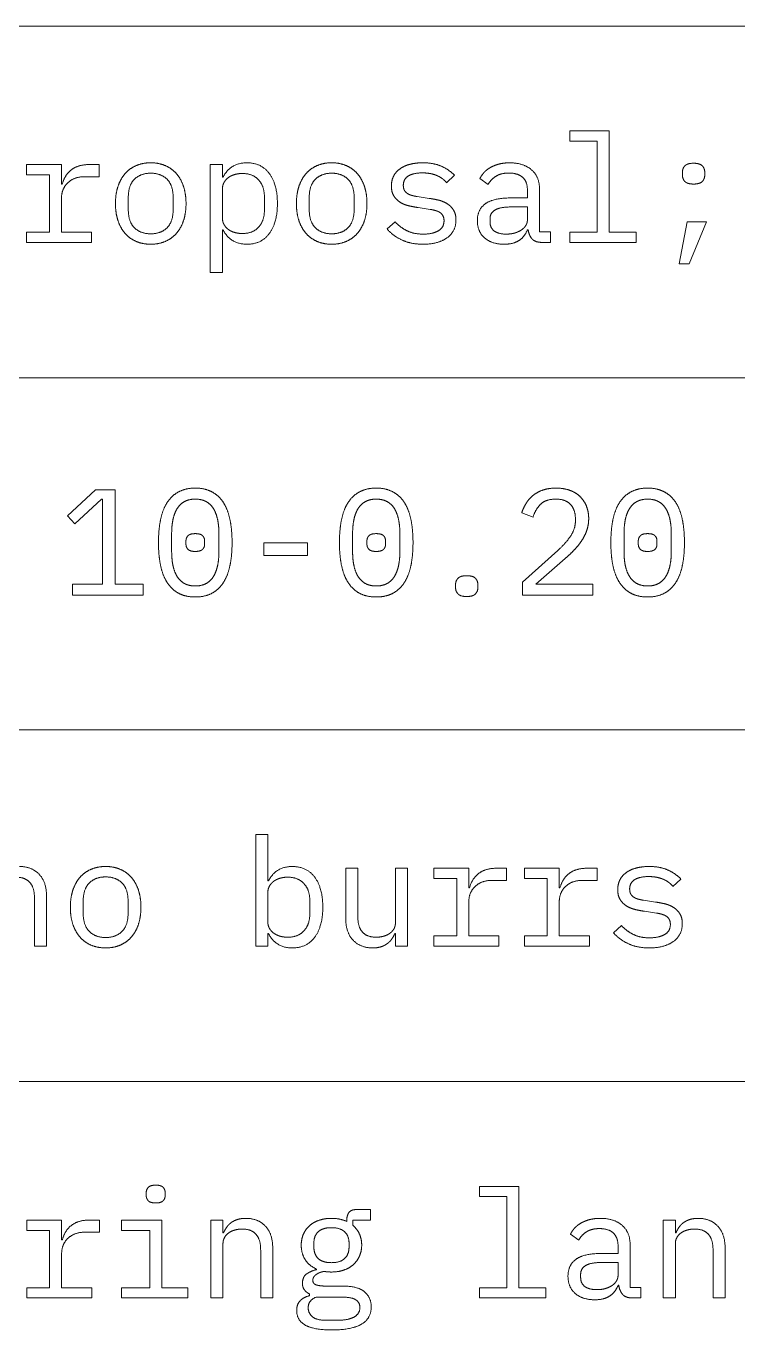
# Model space of a CAD drawing. Header units: millimetres. Extents: x 22 to 584, y 11 to 410.
# Drawn here: x 525.3 to 539.46, y 328.06 to 354 of the extents above; entities that cross this region are included whole.
import ezdxf

# ---------------------------------------------------------------- set-up
doc = ezdxf.new("R2010")
doc.units = ezdxf.units.MM
doc.layers.add('dims', color=7, linetype='Continuous', lineweight=5)

msp = doc.modelspace()

# ---------------------------------------------------------------- linework, layer by layer
at = {"layer": 'dims'}
for p, q in [((436.843, 354), (584, 354)), ((536.118, 351.916), (536.118, 351.712)), ((536.898, 351.916), (536.118, 351.916)), ((536.898, 349.9), (536.898, 351.916)), ((536.118, 351.712), (536.658, 351.712)), ((536.658, 351.712), (536.658, 349.9)), ((525.309, 351.244), (525.309, 351.04)), ((526.002, 351.244), (525.309, 351.244)), ((526.002, 350.854), (526.002, 351.244)), ((526.755, 351.244), (526.539, 351.244)), ((526.755, 351.004), (526.755, 351.244)), ((528.963, 351.244), (528.963, 349.096)), ((529.203, 351.244), (528.963, 351.244)), ((529.203, 350.992), (529.203, 351.244)), ((525.309, 351.04), (525.762, 351.04)), ((525.762, 351.04), (525.762, 349.9)), ((526.464, 351.004), (526.755, 351.004)), ((529.215, 350.992), (529.203, 350.992)), ((533.664, 350.884), (533.82, 351.031)), ((538.356, 351.091), (538.356, 351.037)), ((538.8, 351.037), (538.8, 351.091)), ((526.017, 350.854), (526.002, 350.854)), ((529.203, 350.191), (529.203, 350.749)), ((534.327, 350.968), (534.489, 350.848)), ((535.272, 350.734), (535.272, 350.581)), ((535.512, 349.906), (535.512, 350.758)), ((526.002, 349.9), (526.002, 350.569)), ((527.331, 350.359), (527.331, 350.581)), ((528.225, 350.581), (528.225, 350.359)), ((530.04, 350.602), (530.04, 350.338)), ((530.931, 350.359), (530.931, 350.581)), ((531.825, 350.581), (531.825, 350.359)), ((533.319, 350.572), (533.076, 350.608)), ((535.272, 350.581), (534.942, 350.581)), ((533.097, 350.389), (533.34, 350.353)), ((534.942, 350.401), (535.272, 350.401)), ((535.272, 350.401), (535.272, 350.146)), ((529.203, 349.948), (529.215, 349.948)), ((529.203, 349.096), (529.203, 349.948)), ((532.641, 350.104), (532.479, 349.963)), ((534.528, 350.104), (534.528, 350.167)), ((535.272, 349.948), (535.287, 349.948)), ((538.449, 350.104), (538.29, 349.273)), ((538.836, 350.104), (538.449, 350.104)), ((538.491, 349.273), (538.836, 350.104)), ((525.309, 349.9), (525.309, 349.696)), ((525.762, 349.9), (525.309, 349.9)), ((525.309, 349.696), (526.602, 349.696)), ((526.602, 349.9), (526.002, 349.9)), ((526.602, 349.696), (526.602, 349.9)), ((535.728, 349.906), (535.512, 349.906)), ((535.563, 349.696), (535.728, 349.696)), ((535.728, 349.696), (535.728, 349.906)), ((536.118, 349.9), (536.118, 349.696)), ((536.658, 349.9), (536.118, 349.9)), ((536.118, 349.696), (537.438, 349.696)), ((537.438, 349.9), (536.898, 349.9)), ((537.438, 349.696), (537.438, 349.9)), ((538.29, 349.273), (538.491, 349.273)), ((528.963, 349.096), (529.203, 349.096)), ((436.843, 347), (584, 347)), ((526.679, 344.772), (526.124, 344.253)), ((527.071, 344.772), (526.679, 344.772)), ((527.071, 342.897), (527.071, 344.772)), ((526.27, 344.094), (526.799, 344.586)), ((526.799, 344.586), (526.819, 344.586)), ((526.819, 344.586), (526.819, 342.897)), ((526.124, 344.253), (526.27, 344.094)), ((535.159, 344.316), (535.384, 344.232)), ((536.227, 344.193), (536.227, 344.157)), ((528.194, 343.554), (528.194, 343.896)), ((528.479, 343.758), (528.479, 343.692)), ((528.85, 343.692), (528.85, 343.758)), ((529.135, 343.896), (529.135, 343.554)), ((530.029, 343.716), (530.029, 343.464)), ((530.899, 343.716), (530.029, 343.716)), ((530.899, 343.464), (530.899, 343.716)), ((531.794, 343.554), (531.794, 343.896)), ((532.079, 343.758), (532.079, 343.692)), ((532.45, 343.692), (532.45, 343.758)), ((532.735, 343.896), (532.735, 343.554)), ((537.194, 343.554), (537.194, 343.896)), ((537.478, 343.758), (537.478, 343.692)), ((537.85, 343.692), (537.85, 343.758)), ((538.135, 343.896), (538.135, 343.554)), ((530.029, 343.464), (530.899, 343.464)), ((535.876, 343.566), (535.177, 342.936)), ((535.439, 342.897), (536.024, 343.407)), ((535.177, 342.936), (535.177, 342.678)), ((526.219, 342.897), (526.219, 342.678)), ((526.819, 342.897), (526.219, 342.897)), ((526.219, 342.678), (527.624, 342.678)), ((527.624, 342.897), (527.071, 342.897)), ((527.624, 342.678), (527.624, 342.897)), ((533.842, 342.885), (533.842, 342.831)), ((534.286, 342.831), (534.286, 342.885)), ((535.177, 342.678), (536.575, 342.678)), ((536.575, 342.897), (535.439, 342.897)), ((536.575, 342.678), (536.575, 342.897)), ((436.843, 340), (584, 340)), ((529.866, 337.916), (529.866, 335.696)), ((530.106, 337.916), (529.866, 337.916)), ((530.106, 336.992), (530.106, 337.916)), ((531.657, 337.244), (531.657, 336.251)), ((531.897, 337.244), (531.657, 337.244)), ((531.897, 336.293), (531.897, 337.244)), ((532.647, 337.244), (532.647, 336.17)), ((532.887, 337.244), (532.647, 337.244)), ((532.887, 335.696), (532.887, 337.244)), ((533.412, 337.244), (533.412, 337.04)), ((534.105, 337.244), (533.412, 337.244)), ((534.105, 336.854), (534.105, 337.244)), ((534.858, 337.244), (534.642, 337.244)), ((534.858, 337.004), (534.858, 337.244)), ((535.212, 337.244), (535.212, 337.04)), ((535.905, 337.244), (535.212, 337.244)), ((535.905, 336.854), (535.905, 337.244)), ((536.658, 337.244), (536.442, 337.244)), ((536.658, 337.004), (536.658, 337.244)), ((530.118, 336.992), (530.106, 336.992)), ((533.412, 337.04), (533.865, 337.04)), ((533.865, 337.04), (533.865, 335.9)), ((534.567, 337.004), (534.858, 337.004)), ((535.212, 337.04), (535.665, 337.04)), ((535.665, 337.04), (535.665, 335.9)), ((536.367, 337.004), (536.658, 337.004)), ((538.167, 336.884), (538.323, 337.031)), ((530.106, 336.191), (530.106, 336.749)), ((534.12, 336.854), (534.105, 336.854)), ((535.92, 336.854), (535.905, 336.854)), ((525.465, 336.647), (525.465, 335.696)), ((525.705, 335.696), (525.705, 336.689)), ((526.434, 336.359), (526.434, 336.581)), ((527.328, 336.581), (527.328, 336.359)), ((530.943, 336.602), (530.943, 336.338)), ((534.105, 335.9), (534.105, 336.569)), ((535.905, 335.9), (535.905, 336.569)), ((537.822, 336.572), (537.579, 336.608)), ((537.6, 336.389), (537.843, 336.353)), ((530.106, 335.948), (530.118, 335.948)), ((530.106, 335.696), (530.106, 335.948)), ((532.635, 335.948), (532.647, 335.948)), ((532.647, 335.948), (532.647, 335.696)), ((537.144, 336.104), (536.982, 335.963)), ((525.465, 335.696), (525.705, 335.696)), ((529.866, 335.696), (530.106, 335.696)), ((532.647, 335.696), (532.887, 335.696)), ((533.412, 335.9), (533.412, 335.696)), ((533.865, 335.9), (533.412, 335.9)), ((533.412, 335.696), (534.705, 335.696)), ((534.705, 335.9), (534.105, 335.9)), ((534.705, 335.696), (534.705, 335.9)), ((535.212, 335.9), (535.212, 335.696)), ((535.665, 335.9), (535.212, 335.9)), ((535.212, 335.696), (536.505, 335.696)), ((536.505, 335.9), (535.905, 335.9)), ((536.505, 335.696), (536.505, 335.9)), ((436.843, 333), (584, 333)), ((527.688, 330.787), (527.688, 330.739)), ((528.066, 330.739), (528.066, 330.787)), ((534.321, 330.916), (534.321, 330.712)), ((535.101, 330.916), (534.321, 330.916)), ((535.101, 328.9), (535.101, 330.916)), ((534.321, 330.712), (534.861, 330.712)), ((534.861, 330.712), (534.861, 328.9)), ((525.312, 330.244), (525.312, 330.04)), ((526.005, 330.244), (525.312, 330.244)), ((526.005, 329.854), (526.005, 330.244)), ((526.758, 330.244), (526.542, 330.244)), ((526.758, 330.004), (526.758, 330.244)), ((527.199, 330.244), (527.199, 330.04)), ((527.997, 330.244), (527.199, 330.244)), ((527.997, 328.9), (527.997, 330.244)), ((528.975, 330.244), (528.975, 328.696)), ((529.215, 330.244), (528.975, 330.244)), ((529.215, 329.992), (529.215, 330.244)), ((531.678, 330.244), (531.678, 330.217)), ((531.801, 330.244), (532.149, 330.244)), ((531.801, 330.139), (531.801, 330.244)), ((532.149, 330.454), (531.864, 330.454)), ((532.149, 330.244), (532.149, 330.454)), ((537.975, 330.244), (537.975, 328.696)), ((538.215, 330.244), (537.975, 330.244)), ((538.215, 329.992), (538.215, 330.244)), ((525.312, 330.04), (525.765, 330.04)), ((525.765, 330.04), (525.765, 328.9)), ((526.467, 330.004), (526.758, 330.004)), ((527.199, 330.04), (527.757, 330.04)), ((527.757, 330.04), (527.757, 328.9)), ((529.227, 329.992), (529.215, 329.992)), ((536.13, 329.968), (536.292, 329.848)), ((538.227, 329.992), (538.215, 329.992)), ((526.02, 329.854), (526.005, 329.854)), ((529.215, 328.696), (529.215, 329.77)), ((531.024, 329.704), (531.024, 329.791)), ((531.723, 329.791), (531.723, 329.704)), ((537.075, 329.734), (537.075, 329.581)), ((537.315, 328.906), (537.315, 329.758)), ((538.215, 328.696), (538.215, 329.77)), ((526.005, 328.9), (526.005, 329.569)), ((529.965, 329.647), (529.965, 328.696)), ((530.205, 328.696), (530.205, 329.689)), ((537.075, 329.581), (536.745, 329.581)), ((538.965, 329.647), (538.965, 328.696)), ((539.205, 328.696), (539.205, 329.689)), ((531.075, 329.272), (531.075, 329.26)), ((536.745, 329.401), (537.075, 329.401)), ((537.075, 329.401), (537.075, 329.146)), ((531.594, 328.933), (531.252, 328.933)), ((536.331, 329.104), (536.331, 329.167)), ((537.075, 328.948), (537.09, 328.948)), ((525.312, 328.9), (525.312, 328.696)), ((525.765, 328.9), (525.312, 328.9)), ((525.312, 328.696), (526.605, 328.696)), ((526.605, 328.9), (526.005, 328.9)), ((526.605, 328.696), (526.605, 328.9)), ((527.199, 328.9), (527.199, 328.696)), ((527.757, 328.9), (527.199, 328.9)), ((527.199, 328.696), (528.519, 328.696)), ((528.519, 328.9), (527.997, 328.9)), ((528.519, 328.696), (528.519, 328.9)), ((528.975, 328.696), (529.215, 328.696)), ((529.965, 328.696), (530.205, 328.696)), ((530.934, 328.777), (530.934, 328.741)), ((531.066, 328.711), (531.603, 328.711)), ((534.321, 328.9), (534.321, 328.696)), ((534.861, 328.9), (534.321, 328.9)), ((534.321, 328.696), (535.641, 328.696)), ((535.641, 328.9), (535.101, 328.9)), ((535.641, 328.696), (535.641, 328.9)), ((537.531, 328.906), (537.315, 328.906)), ((537.366, 328.696), (537.531, 328.696)), ((537.531, 328.696), (537.531, 328.906)), ((537.975, 328.696), (538.215, 328.696)), ((538.965, 328.696), (539.205, 328.696)), ((531.495, 328.252), (531.261, 328.252))]:
    msp.add_line(p, q, dxfattribs=at)
for points in [[(526.199, 351.14), (526.332, 351.244), (526.539, 351.244)], [(527.485, 351.223), (527.616, 351.28), (527.778, 351.28)], [(527.778, 351.28), (527.94, 351.28), (528.07, 351.223)], [(529.215, 350.992), (529.365, 351.28), (529.692, 351.28)], [(529.692, 351.28), (529.977, 351.28), (530.137, 351.067)], [(531.085, 351.223), (531.216, 351.28), (531.378, 351.28)], [(531.378, 351.28), (531.54, 351.28), (531.67, 351.223)], [(532.743, 351.164), (532.827, 351.223), (532.941, 351.251)], [(532.941, 351.251), (533.055, 351.28), (533.19, 351.28)], [(533.19, 351.28), (533.4, 351.28), (533.554, 351.214)], [(534.534, 351.185), (534.609, 351.229), (534.705, 351.254)], [(534.705, 351.254), (534.801, 351.28), (534.918, 351.28)], [(534.918, 351.28), (535.191, 351.28), (535.351, 351.142)], [(538.405, 351.22), (538.455, 351.271), (538.578, 351.271)], [(538.578, 351.271), (538.701, 351.271), (538.75, 351.22)], [(526.017, 350.854), (526.065, 351.037), (526.199, 351.14)], [(526.464, 351.004), (526.257, 351.004), (526.13, 350.884)], [(527.124, 350.803), (527.172, 350.953), (527.264, 351.059)], [(527.264, 351.059), (527.355, 351.166), (527.485, 351.223)], [(527.778, 351.073), (527.577, 351.073), (527.454, 350.953)], [(528.102, 350.953), (527.979, 351.073), (527.778, 351.073)], [(528.07, 351.223), (528.201, 351.166), (528.292, 351.059)], [(528.292, 351.059), (528.384, 350.953), (528.432, 350.803)], [(529.32, 350.984), (529.266, 350.944), (529.234, 350.885)], [(529.446, 351.046), (529.374, 351.025), (529.32, 350.984)], [(529.599, 351.067), (529.518, 351.067), (529.446, 351.046)], [(529.924, 350.939), (529.809, 351.067), (529.599, 351.067)], [(530.137, 351.067), (530.298, 350.854), (530.298, 350.47)], [(530.724, 350.803), (530.772, 350.953), (530.864, 351.059)], [(530.864, 351.059), (530.955, 351.166), (531.085, 351.223)], [(531.378, 351.073), (531.177, 351.073), (531.054, 350.953)], [(531.702, 350.953), (531.579, 351.073), (531.378, 351.073)], [(531.67, 351.223), (531.801, 351.166), (531.892, 351.059)], [(531.892, 351.059), (531.984, 350.953), (532.032, 350.803)], [(532.566, 350.818), (532.566, 350.935), (532.612, 351.02)], [(532.612, 351.02), (532.659, 351.106), (532.743, 351.164)], [(532.9, 351.016), (532.803, 350.953), (532.803, 350.833)], [(533.181, 351.079), (532.998, 351.079), (532.9, 351.016)], [(533.361, 351.061), (533.283, 351.079), (533.181, 351.079)], [(533.497, 351.014), (533.439, 351.043), (533.361, 351.061)], [(533.596, 350.951), (533.556, 350.986), (533.497, 351.014)], [(533.554, 351.214), (533.709, 351.148), (533.82, 351.031)], [(534.327, 350.968), (534.357, 351.028), (534.408, 351.085)], [(534.408, 351.085), (534.459, 351.142), (534.534, 351.185)], [(534.648, 351.014), (534.549, 350.953), (534.489, 350.848)], [(534.903, 351.076), (534.747, 351.076), (534.648, 351.014)], [(535.176, 350.99), (535.08, 351.076), (534.903, 351.076)], [(535.272, 350.734), (535.272, 350.905), (535.176, 350.99)], [(535.351, 351.142), (535.512, 351.004), (535.512, 350.758)], [(538.356, 351.091), (538.356, 351.169), (538.405, 351.22)], [(538.405, 350.908), (538.356, 350.959), (538.356, 351.037)], [(538.75, 351.22), (538.8, 351.169), (538.8, 351.091)], [(538.8, 351.037), (538.8, 350.959), (538.75, 350.908)], [(526.13, 350.884), (526.002, 350.764), (526.002, 350.569)], [(527.076, 350.47), (527.076, 350.653), (527.124, 350.803)], [(527.454, 350.953), (527.331, 350.833), (527.331, 350.581)], [(528.225, 350.581), (528.225, 350.833), (528.102, 350.953)], [(528.432, 350.803), (528.48, 350.653), (528.48, 350.47)], [(529.234, 350.885), (529.203, 350.827), (529.203, 350.749)], [(530.04, 350.602), (530.04, 350.812), (529.924, 350.939)], [(530.676, 350.47), (530.676, 350.653), (530.724, 350.803)], [(531.054, 350.953), (530.931, 350.833), (530.931, 350.581)], [(531.825, 350.581), (531.825, 350.833), (531.702, 350.953)], [(532.032, 350.803), (532.08, 350.653), (532.08, 350.47)], [(532.618, 350.614), (532.566, 350.692), (532.566, 350.818)], [(532.803, 350.833), (532.803, 350.773), (532.825, 350.732)], [(532.825, 350.732), (532.848, 350.692), (532.887, 350.668)], [(533.664, 350.884), (533.637, 350.917), (533.596, 350.951)], [(538.578, 350.857), (538.455, 350.857), (538.405, 350.908)], [(538.75, 350.908), (538.701, 350.857), (538.578, 350.857)], [(527.124, 350.135), (527.076, 350.284), (527.076, 350.47)], [(528.48, 350.47), (528.48, 350.284), (528.432, 350.135)], [(530.298, 350.47), (530.298, 350.086), (530.137, 349.873)], [(530.724, 350.135), (530.676, 350.284), (530.676, 350.47)], [(532.08, 350.47), (532.08, 350.284), (532.032, 350.135)], [(532.749, 350.489), (532.671, 350.536), (532.618, 350.614)], [(532.921, 350.422), (532.827, 350.443), (532.749, 350.489)], [(532.887, 350.668), (532.926, 350.644), (532.975, 350.63)], [(532.975, 350.63), (533.025, 350.617), (533.076, 350.608)], [(533.319, 350.572), (533.403, 350.56), (533.496, 350.539)], [(533.496, 350.539), (533.589, 350.518), (533.667, 350.471)], [(533.667, 350.471), (533.745, 350.425), (533.797, 350.347)], [(534.276, 350.131), (534.276, 350.347), (534.433, 350.464)], [(534.433, 350.464), (534.591, 350.581), (534.942, 350.581)], [(527.331, 350.359), (527.331, 350.107), (527.454, 349.987)], [(528.102, 349.987), (528.225, 350.107), (528.225, 350.359)], [(529.203, 350.191), (529.203, 350.113), (529.234, 350.054)], [(529.924, 350), (530.04, 350.128), (530.04, 350.338)], [(530.931, 350.359), (530.931, 350.107), (531.054, 349.987)], [(531.702, 349.987), (531.825, 350.107), (531.825, 350.359)], [(533.097, 350.389), (533.016, 350.401), (532.921, 350.422)], [(533.442, 350.33), (533.394, 350.344), (533.34, 350.353)], [(533.529, 350.293), (533.49, 350.317), (533.442, 350.33)], [(533.59, 350.228), (533.568, 350.269), (533.529, 350.293)], [(533.613, 350.128), (533.613, 350.188), (533.59, 350.228)], [(533.797, 350.347), (533.85, 350.269), (533.85, 350.143)], [(534.627, 350.341), (534.528, 350.281), (534.528, 350.167)], [(534.942, 350.401), (534.726, 350.401), (534.627, 350.341)], [(527.264, 349.88), (527.172, 349.987), (527.124, 350.135)], [(527.454, 349.987), (527.577, 349.867), (527.778, 349.867)], [(527.778, 349.867), (527.979, 349.867), (528.102, 349.987)], [(528.432, 350.135), (528.384, 349.987), (528.292, 349.88)], [(529.692, 349.66), (529.365, 349.66), (529.215, 349.948)], [(529.234, 350.054), (529.266, 349.996), (529.32, 349.955)], [(529.32, 349.955), (529.374, 349.915), (529.446, 349.894)], [(529.599, 349.873), (529.809, 349.873), (529.924, 350)], [(530.864, 349.88), (530.772, 349.987), (530.724, 350.135)], [(531.054, 349.987), (531.177, 349.867), (531.378, 349.867)], [(531.378, 349.867), (531.579, 349.867), (531.702, 349.987)], [(532.032, 350.135), (531.984, 349.987), (531.892, 349.88)], [(532.777, 349.743), (532.602, 349.825), (532.479, 349.963)], [(532.641, 350.104), (532.752, 349.987), (532.884, 349.924)], [(533.497, 349.925), (533.613, 349.99), (533.613, 350.128)], [(533.85, 350.143), (533.85, 349.912), (533.671, 349.786)], [(534.42, 349.786), (534.276, 349.912), (534.276, 350.131)], [(534.528, 350.104), (534.528, 349.984), (534.613, 349.922)], [(535.019, 349.883), (535.095, 349.906), (535.152, 349.943)], [(535.272, 349.948), (535.221, 349.813), (535.108, 349.736)], [(535.152, 349.943), (535.209, 349.981), (535.24, 350.033)], [(535.24, 350.033), (535.272, 350.086), (535.272, 350.146)], [(535.362, 349.768), (535.302, 349.84), (535.287, 349.948)], [(527.485, 349.717), (527.355, 349.774), (527.264, 349.88)], [(527.778, 349.66), (527.616, 349.66), (527.485, 349.717)], [(528.07, 349.717), (527.94, 349.66), (527.778, 349.66)], [(528.292, 349.88), (528.201, 349.774), (528.07, 349.717)], [(529.446, 349.894), (529.518, 349.873), (529.599, 349.873)], [(530.137, 349.873), (529.977, 349.66), (529.692, 349.66)], [(531.085, 349.717), (530.955, 349.774), (530.864, 349.88)], [(531.378, 349.66), (531.216, 349.66), (531.085, 349.717)], [(531.67, 349.717), (531.54, 349.66), (531.378, 349.66)], [(531.892, 349.88), (531.801, 349.774), (531.67, 349.717)], [(533.196, 349.66), (532.953, 349.66), (532.777, 349.743)], [(532.884, 349.924), (533.016, 349.861), (533.202, 349.861)], [(533.671, 349.786), (533.493, 349.66), (533.196, 349.66)], [(533.202, 349.861), (533.382, 349.861), (533.497, 349.925)], [(534.807, 349.66), (534.564, 349.66), (534.42, 349.786)], [(534.613, 349.922), (534.699, 349.861), (534.849, 349.861)], [(535.108, 349.736), (534.996, 349.66), (534.807, 349.66)], [(534.849, 349.861), (534.942, 349.861), (535.019, 349.883)], [(535.563, 349.696), (535.422, 349.696), (535.362, 349.768)], [(528.334, 344.734), (528.472, 344.808), (528.664, 344.808)], [(528.664, 344.808), (528.856, 344.808), (528.994, 344.734)], [(531.934, 344.734), (532.072, 344.808), (532.264, 344.808)], [(532.264, 344.808), (532.456, 344.808), (532.594, 344.734)], [(535.375, 344.655), (535.456, 344.724), (535.572, 344.766)], [(535.572, 344.766), (535.687, 344.808), (535.84, 344.808)], [(535.84, 344.808), (535.996, 344.808), (536.118, 344.763)], [(536.118, 344.763), (536.239, 344.718), (536.322, 344.637)], [(537.334, 344.734), (537.472, 344.808), (537.664, 344.808)], [(537.664, 344.808), (537.856, 344.808), (537.994, 344.734)], [(527.974, 344.183), (528.016, 344.385), (528.106, 344.523)], [(528.106, 344.523), (528.196, 344.661), (528.334, 344.734)], [(528.449, 344.539), (528.359, 344.49), (528.303, 344.4)], [(528.664, 344.589), (528.539, 344.589), (528.449, 344.539)], [(528.88, 344.539), (528.79, 344.589), (528.664, 344.589)], [(529.026, 344.4), (528.97, 344.49), (528.88, 344.539)], [(528.994, 344.734), (529.132, 344.661), (529.222, 344.523)], [(529.222, 344.523), (529.312, 344.385), (529.354, 344.183)], [(531.574, 344.183), (531.616, 344.385), (531.706, 344.523)], [(531.706, 344.523), (531.796, 344.661), (531.934, 344.734)], [(532.049, 344.539), (531.959, 344.49), (531.903, 344.4)], [(532.264, 344.589), (532.139, 344.589), (532.049, 344.539)], [(532.48, 344.539), (532.39, 344.589), (532.264, 344.589)], [(532.626, 344.4), (532.57, 344.49), (532.48, 344.539)], [(532.594, 344.734), (532.732, 344.661), (532.822, 344.523)], [(532.822, 344.523), (532.912, 344.385), (532.954, 344.183)], [(535.159, 344.316), (535.189, 344.409), (535.242, 344.497)], [(535.242, 344.497), (535.294, 344.586), (535.375, 344.655)], [(535.539, 344.491), (535.435, 344.394), (535.384, 344.232)], [(535.834, 344.589), (535.642, 344.589), (535.539, 344.491)], [(536.128, 344.485), (536.029, 344.589), (535.834, 344.589)], [(536.227, 344.193), (536.227, 344.382), (536.128, 344.485)], [(536.322, 344.637), (536.404, 344.556), (536.448, 344.445)], [(536.974, 344.183), (537.016, 344.385), (537.106, 344.523)], [(537.106, 344.523), (537.196, 344.661), (537.334, 344.734)], [(537.449, 344.539), (537.359, 344.49), (537.303, 344.4)], [(537.664, 344.589), (537.539, 344.589), (537.449, 344.539)], [(537.88, 344.539), (537.79, 344.589), (537.664, 344.589)], [(538.026, 344.4), (537.97, 344.49), (537.88, 344.539)], [(537.994, 344.734), (538.132, 344.661), (538.222, 344.523)], [(538.222, 344.523), (538.312, 344.385), (538.354, 344.183)], [(528.303, 344.4), (528.247, 344.31), (528.22, 344.181)], [(529.108, 344.181), (529.081, 344.31), (529.026, 344.4)], [(531.903, 344.4), (531.847, 344.31), (531.82, 344.181)], [(532.708, 344.181), (532.681, 344.31), (532.626, 344.4)], [(536.448, 344.445), (536.491, 344.334), (536.491, 344.202)], [(537.303, 344.4), (537.247, 344.31), (537.22, 344.181)], [(538.108, 344.181), (538.081, 344.31), (538.026, 344.4)], [(527.932, 343.725), (527.932, 343.98), (527.974, 344.183)], [(528.22, 344.181), (528.194, 344.052), (528.194, 343.896)], [(529.135, 343.896), (529.135, 344.052), (529.108, 344.181)], [(529.354, 344.183), (529.396, 343.98), (529.396, 343.725)], [(531.532, 343.725), (531.532, 343.98), (531.574, 344.183)], [(531.82, 344.181), (531.794, 344.052), (531.794, 343.896)], [(532.735, 343.896), (532.735, 344.052), (532.708, 344.181)], [(532.954, 344.183), (532.996, 343.98), (532.996, 343.725)], [(536.128, 343.849), (536.227, 343.995), (536.227, 344.157)], [(536.457, 343.977), (536.422, 343.872), (536.361, 343.776)], [(536.491, 344.202), (536.491, 344.082), (536.457, 343.977)], [(536.932, 343.725), (536.932, 343.98), (536.974, 344.183)], [(537.22, 344.181), (537.194, 344.052), (537.194, 343.896)], [(538.135, 343.896), (538.135, 344.052), (538.108, 344.181)], [(538.354, 344.183), (538.396, 343.98), (538.396, 343.725)], [(527.974, 343.266), (527.932, 343.467), (527.932, 343.725)], [(528.479, 343.758), (528.479, 343.818), (528.519, 343.86)], [(528.519, 343.86), (528.559, 343.902), (528.664, 343.902)], [(528.664, 343.902), (528.769, 343.902), (528.81, 343.86)], [(528.81, 343.86), (528.85, 343.818), (528.85, 343.758)], [(529.396, 343.725), (529.396, 343.467), (529.354, 343.266)], [(531.574, 343.266), (531.532, 343.467), (531.532, 343.725)], [(532.079, 343.758), (532.079, 343.818), (532.119, 343.86)], [(532.119, 343.86), (532.159, 343.902), (532.264, 343.902)], [(532.264, 343.902), (532.369, 343.902), (532.41, 343.86)], [(532.41, 343.86), (532.45, 343.818), (532.45, 343.758)], [(532.996, 343.725), (532.996, 343.467), (532.954, 343.266)], [(535.876, 343.566), (536.029, 343.704), (536.128, 343.849)], [(536.361, 343.776), (536.299, 343.68), (536.214, 343.589)], [(536.974, 343.266), (536.932, 343.467), (536.932, 343.725)], [(537.478, 343.758), (537.478, 343.818), (537.519, 343.86)], [(537.519, 343.86), (537.559, 343.902), (537.664, 343.902)], [(537.664, 343.902), (537.769, 343.902), (537.81, 343.86)], [(537.81, 343.86), (537.85, 343.818), (537.85, 343.758)], [(538.396, 343.725), (538.396, 343.467), (538.354, 343.266)], [(528.194, 343.554), (528.194, 343.395), (528.22, 343.268)], [(528.519, 343.59), (528.479, 343.632), (528.479, 343.692)], [(528.664, 343.548), (528.559, 343.548), (528.519, 343.59)], [(528.81, 343.59), (528.769, 343.548), (528.664, 343.548)], [(528.85, 343.692), (528.85, 343.632), (528.81, 343.59)], [(529.108, 343.268), (529.135, 343.395), (529.135, 343.554)], [(531.794, 343.554), (531.794, 343.395), (531.82, 343.268)], [(532.119, 343.59), (532.079, 343.632), (532.079, 343.692)], [(532.264, 343.548), (532.159, 343.548), (532.119, 343.59)], [(532.41, 343.59), (532.369, 343.548), (532.264, 343.548)], [(532.45, 343.692), (532.45, 343.632), (532.41, 343.59)], [(532.708, 343.268), (532.735, 343.395), (532.735, 343.554)], [(536.214, 343.589), (536.128, 343.497), (536.024, 343.407)], [(537.194, 343.554), (537.194, 343.395), (537.22, 343.268)], [(537.519, 343.59), (537.478, 343.632), (537.478, 343.692)], [(537.664, 343.548), (537.559, 343.548), (537.519, 343.59)], [(537.81, 343.59), (537.769, 343.548), (537.664, 343.548)], [(537.85, 343.692), (537.85, 343.632), (537.81, 343.59)], [(538.108, 343.268), (538.135, 343.395), (538.135, 343.554)], [(528.106, 342.927), (528.016, 343.065), (527.974, 343.266)], [(528.22, 343.268), (528.247, 343.14), (528.303, 343.05)], [(529.026, 343.05), (529.081, 343.14), (529.108, 343.268)], [(529.354, 343.266), (529.312, 343.065), (529.222, 342.927)], [(531.706, 342.927), (531.616, 343.065), (531.574, 343.266)], [(531.82, 343.268), (531.847, 343.14), (531.903, 343.05)], [(532.626, 343.05), (532.681, 343.14), (532.708, 343.268)], [(532.954, 343.266), (532.912, 343.065), (532.822, 342.927)], [(537.106, 342.927), (537.016, 343.065), (536.974, 343.266)], [(537.22, 343.268), (537.247, 343.14), (537.303, 343.05)], [(538.026, 343.05), (538.081, 343.14), (538.108, 343.268)], [(538.354, 343.266), (538.312, 343.065), (538.222, 342.927)], [(528.334, 342.715), (528.196, 342.789), (528.106, 342.927)], [(528.303, 343.05), (528.359, 342.96), (528.449, 342.91)], [(528.88, 342.91), (528.97, 342.96), (529.026, 343.05)], [(529.222, 342.927), (529.132, 342.789), (528.994, 342.715)], [(531.934, 342.715), (531.796, 342.789), (531.706, 342.927)], [(531.903, 343.05), (531.959, 342.96), (532.049, 342.91)], [(532.48, 342.91), (532.57, 342.96), (532.626, 343.05)], [(532.822, 342.927), (532.732, 342.789), (532.594, 342.715)], [(533.842, 342.885), (533.842, 342.963), (533.892, 343.014)], [(533.892, 343.014), (533.941, 343.065), (534.064, 343.065)], [(534.064, 343.065), (534.187, 343.065), (534.237, 343.014)], [(534.237, 343.014), (534.286, 342.963), (534.286, 342.885)], [(537.334, 342.715), (537.196, 342.789), (537.106, 342.927)], [(537.303, 343.05), (537.359, 342.96), (537.449, 342.91)], [(537.88, 342.91), (537.97, 342.96), (538.026, 343.05)], [(538.222, 342.927), (538.132, 342.789), (537.994, 342.715)], [(528.664, 342.642), (528.472, 342.642), (528.334, 342.715)], [(528.449, 342.91), (528.539, 342.861), (528.664, 342.861)], [(528.664, 342.861), (528.79, 342.861), (528.88, 342.91)], [(528.994, 342.715), (528.856, 342.642), (528.664, 342.642)], [(532.264, 342.642), (532.072, 342.642), (531.934, 342.715)], [(532.049, 342.91), (532.139, 342.861), (532.264, 342.861)], [(532.264, 342.861), (532.39, 342.861), (532.48, 342.91)], [(532.594, 342.715), (532.456, 342.642), (532.264, 342.642)], [(533.892, 342.702), (533.842, 342.753), (533.842, 342.831)], [(534.064, 342.651), (533.941, 342.651), (533.892, 342.702)], [(534.237, 342.702), (534.187, 342.651), (534.064, 342.651)], [(534.286, 342.831), (534.286, 342.753), (534.237, 342.702)], [(537.664, 342.642), (537.472, 342.642), (537.334, 342.715)], [(537.449, 342.91), (537.539, 342.861), (537.664, 342.861)], [(537.664, 342.861), (537.79, 342.861), (537.88, 342.91)], [(537.994, 342.715), (537.856, 342.642), (537.664, 342.642)], [(525.168, 337.28), (525.411, 337.28), (525.558, 337.125)], [(526.366, 337.059), (526.458, 337.166), (526.588, 337.223)], [(526.588, 337.223), (526.719, 337.28), (526.881, 337.28)], [(526.881, 337.28), (527.043, 337.28), (527.173, 337.223)], [(527.173, 337.223), (527.304, 337.166), (527.395, 337.059)], [(530.118, 336.992), (530.268, 337.28), (530.595, 337.28)], [(530.595, 337.28), (530.88, 337.28), (531.04, 337.067)], [(534.301, 337.14), (534.435, 337.244), (534.642, 337.244)], [(536.101, 337.14), (536.235, 337.244), (536.442, 337.244)], [(537.246, 337.164), (537.33, 337.223), (537.444, 337.251)], [(537.444, 337.251), (537.558, 337.28), (537.693, 337.28)], [(537.693, 337.28), (537.903, 337.28), (538.057, 337.214)], [(525.372, 336.963), (525.279, 337.067), (525.099, 337.067)], [(525.465, 336.647), (525.465, 336.86), (525.372, 336.963)], [(525.558, 337.125), (525.705, 336.971), (525.705, 336.689)], [(526.227, 336.803), (526.275, 336.953), (526.366, 337.059)], [(526.881, 337.073), (526.68, 337.073), (526.557, 336.953)], [(527.205, 336.953), (527.082, 337.073), (526.881, 337.073)], [(527.395, 337.059), (527.487, 336.953), (527.535, 336.803)], [(530.223, 336.984), (530.169, 336.944), (530.137, 336.885)], [(530.349, 337.046), (530.277, 337.025), (530.223, 336.984)], [(530.502, 337.067), (530.421, 337.067), (530.349, 337.046)], [(530.827, 336.939), (530.712, 337.067), (530.502, 337.067)], [(531.04, 337.067), (531.201, 336.854), (531.201, 336.47)], [(534.12, 336.854), (534.168, 337.037), (534.301, 337.14)], [(534.567, 337.004), (534.36, 337.004), (534.232, 336.884)], [(535.92, 336.854), (535.968, 337.037), (536.101, 337.14)], [(536.367, 337.004), (536.16, 337.004), (536.032, 336.884)], [(537.069, 336.818), (537.069, 336.935), (537.115, 337.02)], [(537.115, 337.02), (537.162, 337.106), (537.246, 337.164)], [(537.403, 337.016), (537.306, 336.953), (537.306, 336.833)], [(537.684, 337.079), (537.501, 337.079), (537.403, 337.016)], [(537.864, 337.061), (537.786, 337.079), (537.684, 337.079)], [(538, 337.014), (537.942, 337.043), (537.864, 337.061)], [(538.099, 336.951), (538.059, 336.986), (538, 337.014)], [(538.057, 337.214), (538.212, 337.148), (538.323, 337.031)], [(526.179, 336.47), (526.179, 336.653), (526.227, 336.803)], [(526.557, 336.953), (526.434, 336.833), (526.434, 336.581)], [(527.328, 336.581), (527.328, 336.833), (527.205, 336.953)], [(527.535, 336.803), (527.583, 336.653), (527.583, 336.47)], [(530.137, 336.885), (530.106, 336.827), (530.106, 336.749)], [(530.943, 336.602), (530.943, 336.812), (530.827, 336.939)], [(534.232, 336.884), (534.105, 336.764), (534.105, 336.569)], [(536.032, 336.884), (535.905, 336.764), (535.905, 336.569)], [(537.121, 336.614), (537.069, 336.692), (537.069, 336.818)], [(537.306, 336.833), (537.306, 336.773), (537.328, 336.732)], [(537.328, 336.732), (537.351, 336.692), (537.39, 336.668)], [(538.167, 336.884), (538.14, 336.917), (538.099, 336.951)], [(526.227, 336.135), (526.179, 336.284), (526.179, 336.47)], [(527.583, 336.47), (527.583, 336.284), (527.535, 336.135)], [(531.201, 336.47), (531.201, 336.086), (531.04, 335.873)], [(537.252, 336.489), (537.174, 336.536), (537.121, 336.614)], [(537.424, 336.422), (537.33, 336.443), (537.252, 336.489)], [(537.39, 336.668), (537.429, 336.644), (537.478, 336.63)], [(537.478, 336.63), (537.528, 336.617), (537.579, 336.608)], [(537.822, 336.572), (537.906, 336.56), (537.999, 336.539)], [(537.999, 336.539), (538.092, 336.518), (538.17, 336.471)], [(538.17, 336.471), (538.248, 336.425), (538.3, 336.347)], [(526.434, 336.359), (526.434, 336.107), (526.557, 335.987)], [(527.205, 335.987), (527.328, 336.107), (527.328, 336.359)], [(530.106, 336.191), (530.106, 336.113), (530.137, 336.054)], [(530.827, 336), (530.943, 336.128), (530.943, 336.338)], [(531.804, 335.814), (531.657, 335.969), (531.657, 336.251)], [(531.897, 336.293), (531.897, 336.08), (531.99, 335.976)], [(537.6, 336.389), (537.519, 336.401), (537.424, 336.422)], [(537.945, 336.33), (537.897, 336.344), (537.843, 336.353)], [(538.032, 336.293), (537.993, 336.317), (537.945, 336.33)], [(538.093, 336.228), (538.071, 336.269), (538.032, 336.293)], [(538.116, 336.128), (538.116, 336.188), (538.093, 336.228)], [(538.3, 336.347), (538.353, 336.269), (538.353, 336.143)], [(526.366, 335.88), (526.275, 335.987), (526.227, 336.135)], [(526.557, 335.987), (526.68, 335.867), (526.881, 335.867)], [(526.881, 335.867), (527.082, 335.867), (527.205, 335.987)], [(527.535, 336.135), (527.487, 335.987), (527.395, 335.88)], [(530.595, 335.66), (530.268, 335.66), (530.118, 335.948)], [(530.137, 336.054), (530.169, 335.996), (530.223, 335.955)], [(530.223, 335.955), (530.277, 335.915), (530.349, 335.894)], [(530.502, 335.873), (530.712, 335.873), (530.827, 336)], [(531.99, 335.976), (532.083, 335.873), (532.263, 335.873)], [(532.404, 335.891), (532.473, 335.909), (532.527, 335.945)], [(532.527, 335.945), (532.581, 335.981), (532.614, 336.036)], [(532.635, 335.948), (532.611, 335.891), (532.575, 335.838)], [(532.614, 336.036), (532.647, 336.092), (532.647, 336.17)], [(537.28, 335.743), (537.105, 335.825), (536.982, 335.963)], [(537.144, 336.104), (537.255, 335.987), (537.387, 335.924)], [(537.387, 335.924), (537.519, 335.861), (537.705, 335.861)], [(537.705, 335.861), (537.885, 335.861), (538, 335.925)], [(538, 335.925), (538.116, 335.99), (538.116, 336.128)], [(538.353, 336.143), (538.353, 335.912), (538.174, 335.786)], [(526.588, 335.717), (526.458, 335.774), (526.366, 335.88)], [(526.881, 335.66), (526.719, 335.66), (526.588, 335.717)], [(527.173, 335.717), (527.043, 335.66), (526.881, 335.66)], [(527.395, 335.88), (527.304, 335.774), (527.173, 335.717)], [(530.349, 335.894), (530.421, 335.873), (530.502, 335.873)], [(531.04, 335.873), (530.88, 335.66), (530.595, 335.66)], [(532.194, 335.66), (531.951, 335.66), (531.804, 335.814)], [(532.362, 335.684), (532.29, 335.66), (532.194, 335.66)], [(532.263, 335.873), (532.335, 335.873), (532.404, 335.891)], [(532.486, 335.747), (532.434, 335.708), (532.362, 335.684)], [(532.575, 335.838), (532.539, 335.786), (532.486, 335.747)], [(537.699, 335.66), (537.456, 335.66), (537.28, 335.743)], [(538.174, 335.786), (537.996, 335.66), (537.699, 335.66)], [(527.688, 330.787), (527.688, 330.853), (527.73, 330.896)], [(527.73, 330.629), (527.688, 330.673), (527.688, 330.739)], [(527.73, 330.896), (527.772, 330.94), (527.877, 330.94)], [(527.877, 330.94), (527.982, 330.94), (528.024, 330.896)], [(528.024, 330.896), (528.066, 330.853), (528.066, 330.787)], [(528.066, 330.739), (528.066, 330.673), (528.024, 330.629)], [(527.877, 330.586), (527.772, 330.586), (527.73, 330.629)], [(528.024, 330.629), (527.982, 330.586), (527.877, 330.586)], [(526.201, 330.14), (526.335, 330.244), (526.542, 330.244)], [(529.375, 330.193), (529.428, 330.232), (529.5, 330.256)], [(529.5, 330.256), (529.572, 330.28), (529.668, 330.28)], [(529.668, 330.28), (529.911, 330.28), (530.058, 330.125)], [(530.935, 330.131), (531.015, 330.202), (531.126, 330.241)], [(531.126, 330.241), (531.237, 330.28), (531.372, 330.28)], [(531.372, 330.28), (531.546, 330.28), (531.678, 330.217)], [(531.678, 330.244), (531.678, 330.334), (531.72, 330.394)], [(531.72, 330.394), (531.762, 330.454), (531.864, 330.454)], [(536.337, 330.185), (536.412, 330.229), (536.508, 330.254)], [(536.508, 330.254), (536.604, 330.28), (536.721, 330.28)], [(536.721, 330.28), (536.994, 330.28), (537.154, 330.142)], [(538.375, 330.193), (538.428, 330.232), (538.5, 330.256)], [(538.5, 330.256), (538.572, 330.28), (538.668, 330.28)], [(538.668, 330.28), (538.911, 330.28), (539.058, 330.125)], [(526.02, 329.854), (526.068, 330.037), (526.201, 330.14)], [(526.467, 330.004), (526.26, 330.004), (526.132, 329.884)], [(529.227, 329.992), (529.251, 330.049), (529.287, 330.101)], [(529.335, 329.995), (529.281, 329.959), (529.248, 329.902)], [(529.287, 330.101), (529.323, 330.154), (529.375, 330.193)], [(529.458, 330.049), (529.389, 330.031), (529.335, 329.995)], [(529.599, 330.067), (529.527, 330.067), (529.458, 330.049)], [(529.872, 329.963), (529.779, 330.067), (529.599, 330.067)], [(529.965, 329.647), (529.965, 329.86), (529.872, 329.963)], [(530.058, 330.125), (530.205, 329.971), (530.205, 329.689)], [(530.772, 329.746), (530.772, 329.863), (530.814, 329.962)], [(530.814, 329.962), (530.856, 330.061), (530.935, 330.131)], [(531.108, 330.011), (531.024, 329.929), (531.024, 329.791)], [(531.372, 330.094), (531.192, 330.094), (531.108, 330.011)], [(531.637, 330.011), (531.552, 330.094), (531.372, 330.094)], [(531.723, 329.791), (531.723, 329.929), (531.637, 330.011)], [(531.801, 330.139), (531.885, 330.067), (531.93, 329.968)], [(531.93, 329.968), (531.975, 329.869), (531.975, 329.746)], [(536.13, 329.968), (536.16, 330.028), (536.211, 330.085)], [(536.211, 330.085), (536.262, 330.142), (536.337, 330.185)], [(536.451, 330.014), (536.352, 329.953), (536.292, 329.848)], [(536.706, 330.076), (536.55, 330.076), (536.451, 330.014)], [(536.979, 329.99), (536.883, 330.076), (536.706, 330.076)], [(537.075, 329.734), (537.075, 329.905), (536.979, 329.99)], [(537.154, 330.142), (537.315, 330.004), (537.315, 329.758)], [(538.227, 329.992), (538.251, 330.049), (538.287, 330.101)], [(538.335, 329.995), (538.281, 329.959), (538.248, 329.902)], [(538.287, 330.101), (538.323, 330.154), (538.375, 330.193)], [(538.458, 330.049), (538.389, 330.031), (538.335, 329.995)], [(538.599, 330.067), (538.527, 330.067), (538.458, 330.049)], [(538.872, 329.963), (538.779, 330.067), (538.599, 330.067)], [(538.965, 329.647), (538.965, 329.86), (538.872, 329.963)], [(539.058, 330.125), (539.205, 329.971), (539.205, 329.689)], [(526.132, 329.884), (526.005, 329.764), (526.005, 329.569)], [(529.248, 329.902), (529.215, 329.845), (529.215, 329.77)], [(530.851, 329.458), (530.772, 329.581), (530.772, 329.746)], [(531.024, 329.704), (531.024, 329.566), (531.108, 329.482)], [(531.637, 329.482), (531.723, 329.566), (531.723, 329.704)], [(531.975, 329.746), (531.975, 329.629), (531.931, 329.53)], [(538.248, 329.902), (538.215, 329.845), (538.215, 329.77)], [(531.075, 329.272), (530.931, 329.335), (530.851, 329.458)], [(531.108, 329.482), (531.192, 329.398), (531.372, 329.398)], [(531.372, 329.398), (531.552, 329.398), (531.637, 329.482)], [(531.931, 329.53), (531.888, 329.431), (531.81, 329.36)], [(536.079, 329.131), (536.079, 329.347), (536.236, 329.464)], [(536.236, 329.464), (536.394, 329.581), (536.745, 329.581)], [(530.875, 329.17), (530.955, 329.23), (531.075, 329.26)], [(531.15, 329.204), (531.111, 329.191), (531.078, 329.168)], [(531.225, 329.224), (531.189, 329.218), (531.15, 329.204)], [(531.297, 329.215), (531.261, 329.218), (531.225, 329.224)], [(531.372, 329.212), (531.333, 329.212), (531.297, 329.215)], [(531.619, 329.251), (531.507, 329.212), (531.372, 329.212)], [(531.81, 329.36), (531.732, 329.29), (531.619, 329.251)], [(536.43, 329.341), (536.331, 329.281), (536.331, 329.167)], [(536.745, 329.401), (536.529, 329.401), (536.43, 329.341)], [(530.796, 328.99), (530.796, 329.11), (530.875, 329.17)], [(530.832, 328.861), (530.796, 328.912), (530.796, 328.99)], [(531.024, 329.116), (531.003, 329.086), (531.003, 329.047)], [(531.003, 329.047), (531.003, 328.978), (531.072, 328.955)], [(531.078, 329.168), (531.045, 329.146), (531.024, 329.116)], [(531.072, 328.955), (531.141, 328.933), (531.252, 328.933)], [(531.594, 328.933), (531.894, 328.933), (532.029, 328.82)], [(536.223, 328.786), (536.079, 328.912), (536.079, 329.131)], [(536.331, 329.104), (536.331, 328.984), (536.416, 328.922)], [(536.416, 328.922), (536.502, 328.861), (536.652, 328.861)], [(536.821, 328.883), (536.898, 328.906), (536.955, 328.943)], [(537.075, 328.948), (537.024, 328.813), (536.911, 328.736)], [(536.955, 328.943), (537.012, 328.981), (537.043, 329.033)], [(537.043, 329.033), (537.075, 329.086), (537.075, 329.146)], [(537.165, 328.768), (537.105, 328.84), (537.09, 328.948)], [(530.748, 328.639), (530.814, 328.708), (530.934, 328.741)], [(530.934, 328.777), (530.868, 328.81), (530.832, 328.861)], [(531.066, 328.711), (530.91, 328.648), (530.91, 328.501)], [(531.864, 328.655), (531.789, 328.711), (531.603, 328.711)], [(532.029, 328.82), (532.164, 328.708), (532.164, 328.519)], [(536.61, 328.66), (536.367, 328.66), (536.223, 328.786)], [(536.911, 328.736), (536.799, 328.66), (536.61, 328.66)], [(536.652, 328.861), (536.745, 328.861), (536.821, 328.883)], [(537.366, 328.696), (537.225, 328.696), (537.165, 328.768)], [(530.682, 328.444), (530.682, 328.57), (530.748, 328.639)], [(530.845, 328.159), (530.682, 328.258), (530.682, 328.444)], [(530.91, 328.501), (530.91, 328.399), (530.991, 328.325)], [(531.822, 328.316), (531.939, 328.381), (531.939, 328.507)], [(531.939, 328.507), (531.939, 328.6), (531.864, 328.655)], [(532.164, 328.519), (532.164, 328.285), (531.969, 328.173)], [(531.384, 328.06), (531.009, 328.06), (530.845, 328.159)], [(530.991, 328.325), (531.072, 328.252), (531.261, 328.252)], [(531.969, 328.173), (531.774, 328.06), (531.384, 328.06)], [(531.495, 328.252), (531.705, 328.252), (531.822, 328.316)]]:
    msp.add_open_spline(points, degree=2, dxfattribs=at)

doc.saveas('drawing.dxf')
